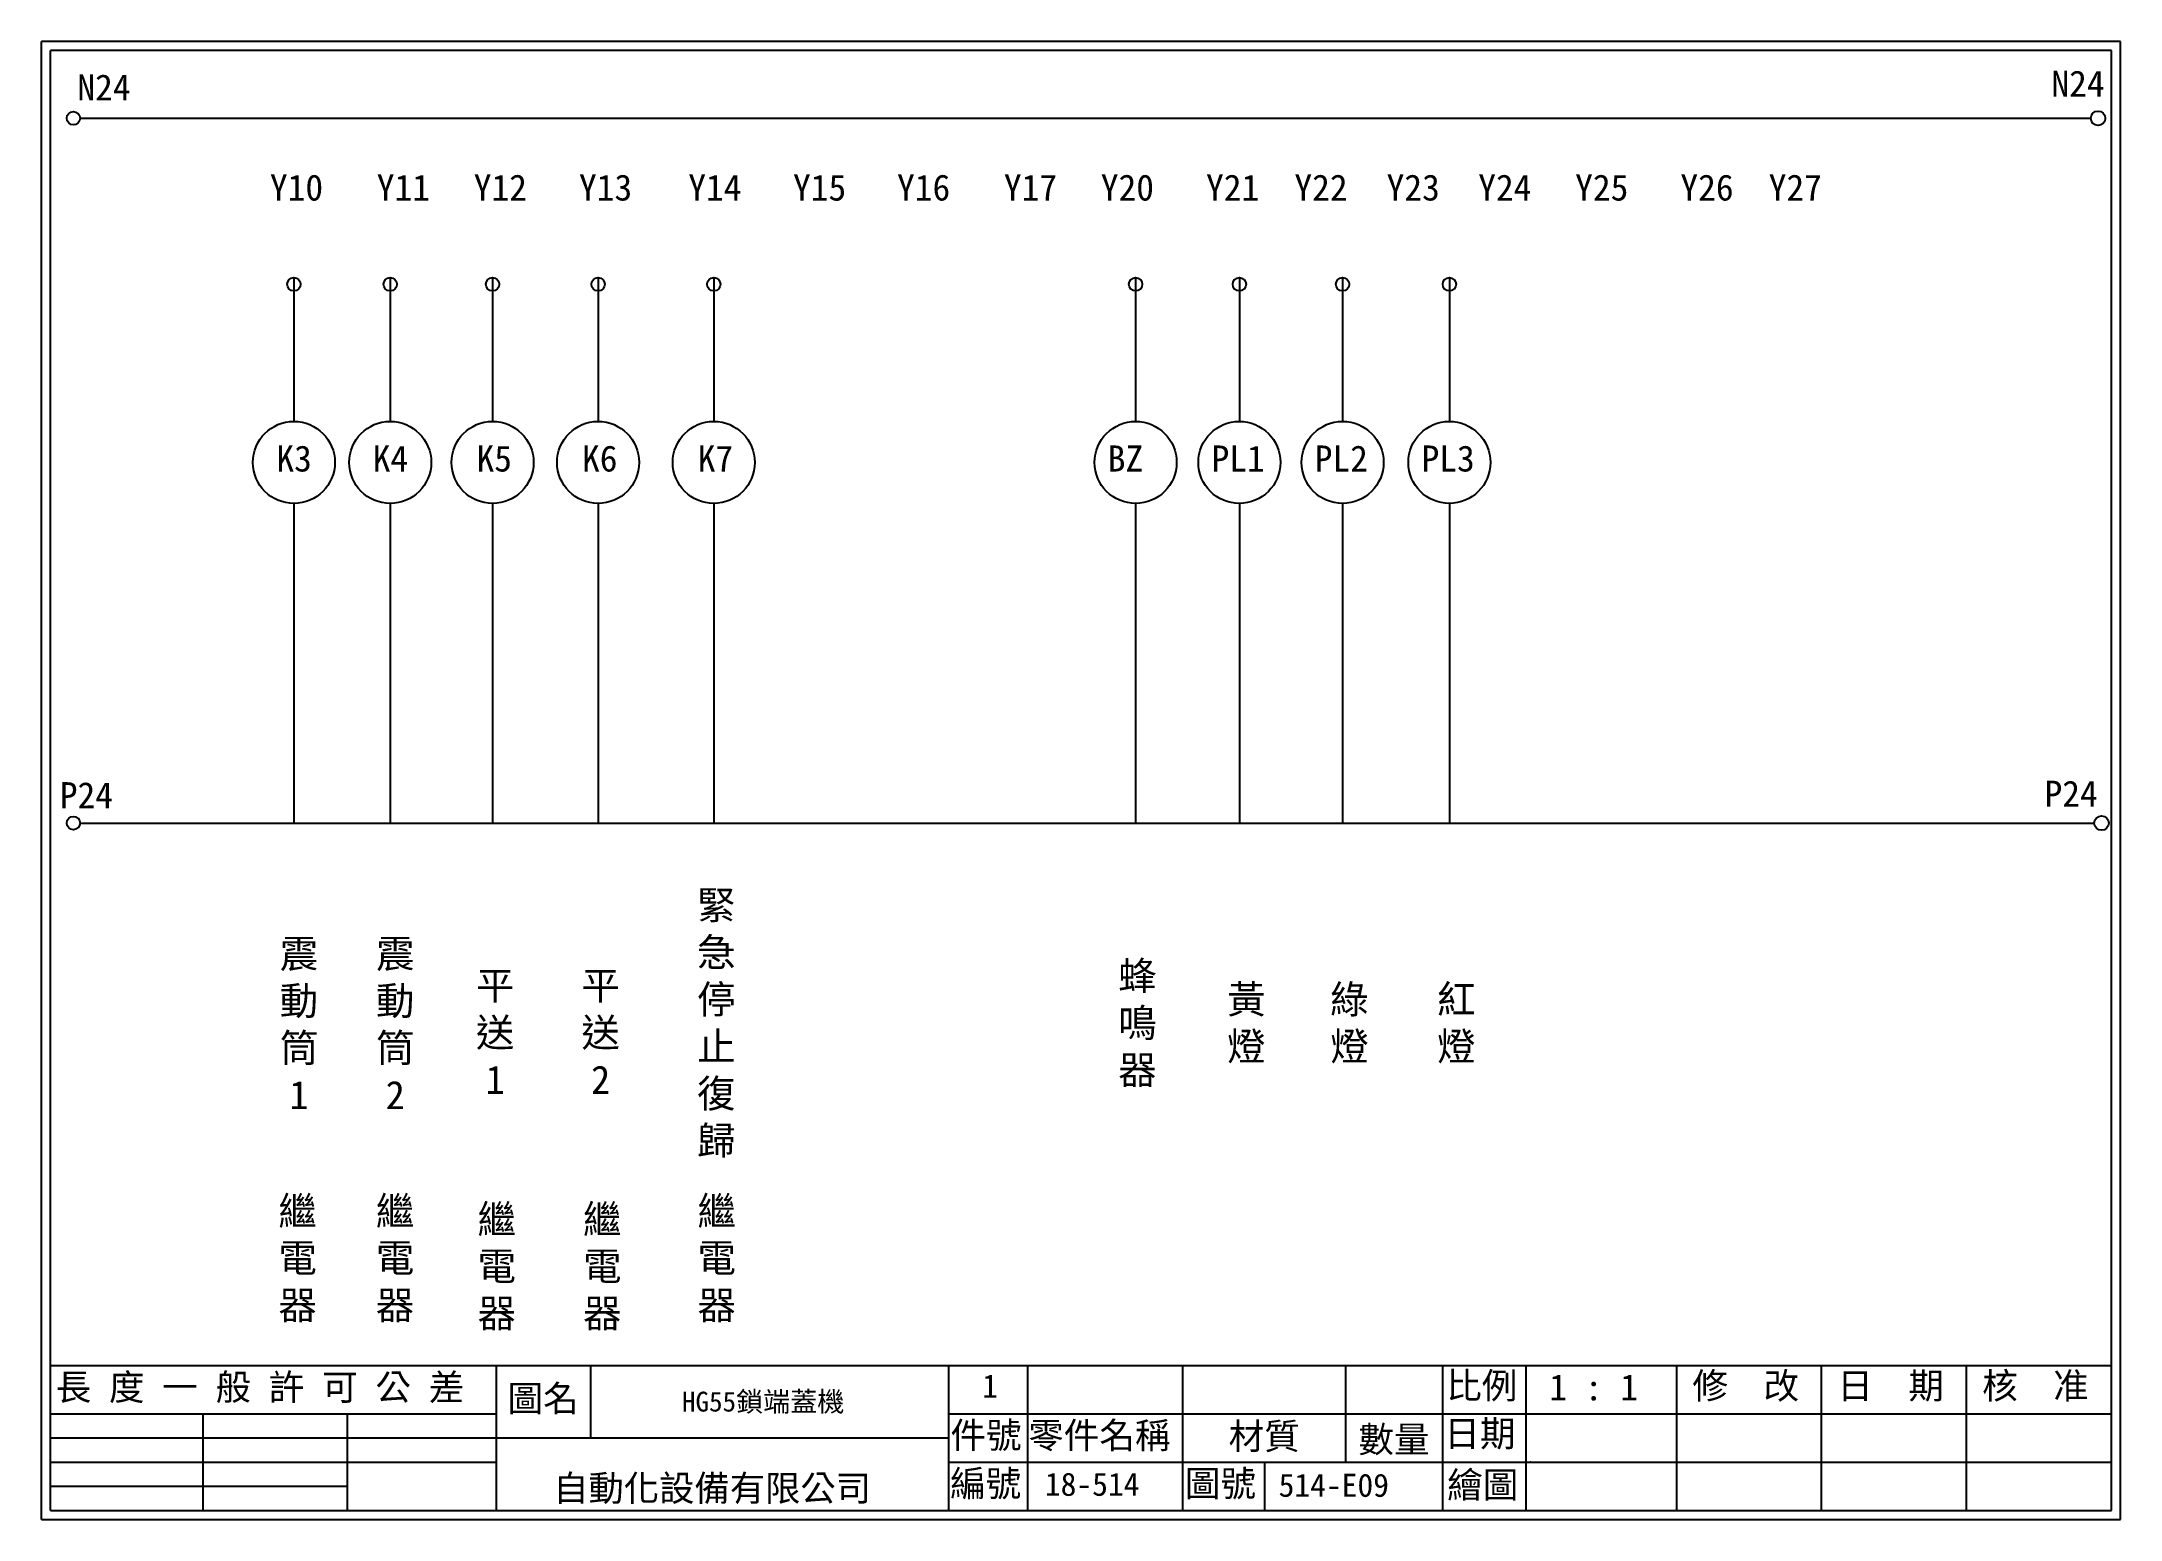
# Model space of a CAD drawing. Extents: x 1092 to 1379, y 1199 to 1403.
import ezdxf

# ---------------------------------------------------------------- set-up
doc = ezdxf.new("R2010")
doc.units = 0
doc.layers.get('0').update_dxf_attribs({"linetype": 'CONTINUOUS'})
for name, color, linetype in [('圖框層', 7, 'CONTINUOUS'), ('文字層', 4, 'CONTINUOUS'), ('標尺寸層', 3, 'CONTINUOUS')]:
    doc.layers.add(name, color=color, linetype=linetype)
doc.styles.add('CNS', font='romanc.shx', dxfattribs={"bigfont": 'chineset.shx'})
doc.styles.add('STSL', font='kaiu.ttf')

msp = doc.modelspace()

# ---------------------------------------------------------------- linework, layer by layer
for centre in [(1375.54, 1392.27), (1376.02, 1295)]:
    msp.add_circle(centre, 1)
at = {"layer": '圖框層', "color": 7}
for p, q in [((1378.63, 1402.85), (1091.63, 1402.85)), ((1091.63, 1198.88), (1091.63, 1402.85)), ((1377.38, 1401.6), (1092.88, 1401.6)), ((1092.88, 1200.13), (1092.88, 1401.6)), ((1377.38, 1200.13), (1377.38, 1401.6)), ((1378.63, 1198.88), (1378.63, 1402.85)), ((1092.88, 1220.13), (1203.36, 1220.13)), ((1154.42, 1200.13), (1154.42, 1220.13)), ((1167.45, 1210.13), (1167.45, 1220.13)), ((1203.36, 1220.13), (1377.38, 1220.13)), ((1216.9, 1200.13), (1216.9, 1220.13)), ((1227.78, 1200.13), (1227.78, 1220.13)), ((1249.2, 1200.13), (1249.2, 1220.13)), ((1271.68, 1206.8), (1271.68, 1220.13)), ((1285.09, 1200.13), (1285.09, 1220.13)), ((1296.57, 1200.13), (1296.57, 1220.13)), ((1317.38, 1200.13), (1317.38, 1220.13)), ((1337.38, 1200.13), (1337.38, 1220.13)), ((1357.38, 1200.13), (1357.38, 1220.13)), ((1092.88, 1213.46), (1154.42, 1213.46)), ((1113.92, 1200.13), (1113.92, 1213.46)), ((1133.86, 1200.13), (1133.86, 1213.46)), ((1216.9, 1213.46), (1377.38, 1213.46)), ((1092.88, 1210.13), (1156.91, 1210.13)), ((1156.91, 1210.13), (1216.9, 1210.13)), ((1092.88, 1206.8), (1154.42, 1206.8)), ((1216.9, 1206.8), (1377.38, 1206.8)), ((1260.51, 1200.13), (1260.51, 1206.8)), ((1092.88, 1203.47), (1133.86, 1203.47)), ((1092.88, 1200.13), (1377.38, 1200.13)), ((1091.63, 1198.88), (1378.63, 1198.88))]:
    msp.add_line(p, q, dxfattribs=at)
at = {"layer": '圖框層', "color": 4}
msp.add_point((1297.17, 1206.8), dxfattribs=at)
at = {"layer": '標尺寸層', "color": 7}
for p, q in [((1096.95, 1392.27), (1374.54, 1392.27)), ((1126.46, 1370.27), (1126.46, 1350.44)), ((1139.76, 1370.27), (1139.76, 1350.44)), ((1153.89, 1370.27), (1153.89, 1350.44)), ((1168.46, 1370.27), (1168.46, 1350.44)), ((1184.43, 1370.27), (1184.43, 1350.44)), ((1242.67, 1370.27), (1242.67, 1350.44)), ((1256.99, 1370.27), (1256.99, 1350.44)), ((1271.24, 1370.27), (1271.24, 1350.44)), ((1285.98, 1370.27), (1285.98, 1350.44)), ((1126.46, 1339.11), (1126.46, 1295)), ((1139.76, 1339.11), (1139.76, 1295)), ((1153.89, 1339.11), (1153.89, 1295)), ((1168.46, 1339.11), (1168.46, 1295)), ((1184.43, 1339.11), (1184.43, 1295)), ((1242.67, 1339.11), (1242.67, 1295)), ((1256.99, 1339.11), (1256.99, 1295)), ((1271.24, 1339.11), (1271.24, 1295)), ((1285.98, 1339.11), (1285.98, 1295)), ((1097.15, 1295), (1375.02, 1295))]:
    msp.add_line(p, q, dxfattribs=at)
for centre, radius in [((1096.02, 1392.27), 0.92), ((1126.46, 1369.35), 0.92), ((1139.76, 1369.35), 0.92), ((1153.89, 1369.35), 0.92), ((1168.46, 1369.35), 0.92), ((1184.43, 1369.35), 0.92), ((1242.67, 1369.35), 0.92), ((1256.99, 1369.35), 0.92), ((1271.24, 1369.35), 0.92), ((1285.98, 1369.35), 0.92), ((1126.46, 1344.77), 5.66), ((1139.76, 1344.77), 5.66), ((1153.89, 1344.77), 5.66), ((1168.46, 1344.77), 5.66), ((1184.43, 1344.77), 5.66), ((1242.67, 1344.77), 5.66), ((1256.99, 1344.77), 5.66), ((1271.24, 1344.77), 5.66), ((1285.98, 1344.77), 5.66), ((1096.02, 1295), 0.92)]:
    msp.add_circle(centre, radius, dxfattribs=at)

# ---------------------------------------------------------------- texts
at = {"layer": '圖框層', "color": 4, "style": 'STSL'}
for s, height, p in [('N24', 3.6, (1096.57, 1394.73)), ('N24', 3.6, (1369.1, 1395.26)), ('Y10', 3.6, (1123.15, 1380.91)), ('Y11', 3.6, (1137.9, 1380.91)), ('Y12', 3.6, (1151.29, 1380.91)), ('Y13', 3.6, (1165.82, 1380.91)), ('Y14', 3.6, (1180.91, 1380.91)), ('Y15', 3.6, (1195.37, 1380.91)), ('Y16', 3.6, (1209.73, 1380.91)), ('Y17', 3.6, (1224.48, 1380.91)), ('Y20', 3.6, (1237.86, 1380.91)), ('Y21', 3.6, (1252.39, 1380.91)), ('Y22', 3.6, (1264.59, 1380.91)), ('Y23', 3.6, (1277.32, 1380.91)), ('Y24', 3.6, (1289.97, 1380.91)), ('Y25', 3.6, (1303.35, 1380.91)), ('Y26', 3.6, (1317.88, 1380.91)), ('Y27', 3.6, (1330.07, 1380.91)), ('K3', 3.6, (1124.04, 1343.51)), ('K4', 3.6, (1137.34, 1343.51)), ('K5', 3.6, (1151.67, 1343.51)), ('K6', 3.6, (1166.24, 1343.51)), ('K7', 3.6, (1182.21, 1343.51)), ('BZ', 3.6, (1238.82, 1343.51)), ('PL1', 3.6, (1253.15, 1343.51)), ('PL2', 3.6, (1267.39, 1343.51)), ('PL3', 3.6, (1282.14, 1343.51)), ('P24', 3.6, (1094.14, 1297.04)), ('P24', 3.6, (1368.15, 1297.25)), ('    長 度 一 般 許 可 公 差', 3.6, (1083.77, 1215.34)), ('圖名', 3.6, (1155.96, 1213.78)), ('HG55鎖端蓋機', 2.74, (1180.05, 1213.77)), ('比例', 3.6, (1285.55, 1215.56)), ('修  改', 3.6, (1319.54, 1215.54)), ('日  期', 3.6, (1339.54, 1215.54)), ('核  准', 3.6, (1359.54, 1215.54)), ('件號', 3.6, (1217.11, 1208.7)), ('零件名稱', 3.6, (1227.84, 1208.69)), ('材質', 3.6, (1255.51, 1208.56)), ('數量', 3.6, (1273.42, 1208.13)), ('日期', 3.6, (1285.29, 1208.93)), ('自動化設備有限公司', 3.574, (1162.26, 1201.41)), ('編號', 3.6, (1217.06, 1202.04)), ('圖號', 3.6, (1249.47, 1202.04)), ('繪圖', 3.6, (1285.68, 1201.85)), ('18-514', 3.2, (1230.14, 1202.14))]:
    msp.add_text(s, height=height, dxfattribs=at).set_placement(p)
at = {"layer": '文字層', "color": 4, "style": 'STSL'}
for s, height, p in [('1 ', 3.2, (1221.48, 1215.69)), ('1 : 1', 3.599, (1299.78, 1215.31)), ('514-E09', 3.2, (1262.41, 1202))]:
    msp.add_text(s, height=height, dxfattribs=at).set_placement(p)
at = {"layer": '標尺寸層', "color": 7, "char_height": 3.9, "attachment_point": 5, "style": 'CNS'}
for s, insert, width in [('{\\fDFKai-SB|b0|i0|c136|p65;緊急停止復歸}', (1184.78, 1267.21), 2.8481), ('{\\fDFKai-SB|b0|i0|c136|p65;震動筒1}', (1127.16, 1267.21), 2.8481), ('{\\fDFKai-SB|b0|i0|c136|p65;震動筒2}', (1140.45, 1267.21), 2.8481), ('{\\fDFKai-SB|b0|i0|c136|p65;平送\\P1}', (1154.24, 1266.07), 2.8481), ('{\\fDFKai-SB|b0|i0|c136|p65;平送\\P2}', (1168.81, 1266.07), 2.8481), ('{\\fDFKai-SB|b0|i0|c136|p65;蜂鳴器}', (1242.92, 1267.21), 2.8481), ('{\\fDFKai-SB|b0|i0|c136|p65;黃燈}', (1257.96, 1267.21), 2.8481), ('{\\fDFKai-SB|b0|i0|c136|p65;綠燈}', (1272.2, 1267.21), 2.8481), ('{\\fDFKai-SB|b0|i0|c136|p65;紅燈}', (1286.95, 1267.21), 2.8481), ('{\\fDFKai-SB|b0|i0|c136|p65;繼電器}', (1126.98, 1234.75), 8.6627), ('{\\fDFKai-SB|b0|i0|c136|p65;繼電器}', (1140.43, 1234.75), 8.6627), ('{\\fDFKai-SB|b0|i0|c136|p65;繼電器}', (1154.47, 1233.62), 8.6627), ('{\\fDFKai-SB|b0|i0|c136|p65;繼電器}', (1169.04, 1233.62), 8.6627), ('{\\fDFKai-SB|b0|i0|c136|p65;繼電器}', (1184.84, 1234.75), 8.6627)]:
    msp.add_mtext(s, dxfattribs=dict(at, insert=insert, width=width))

doc.saveas('drawing.dxf')
